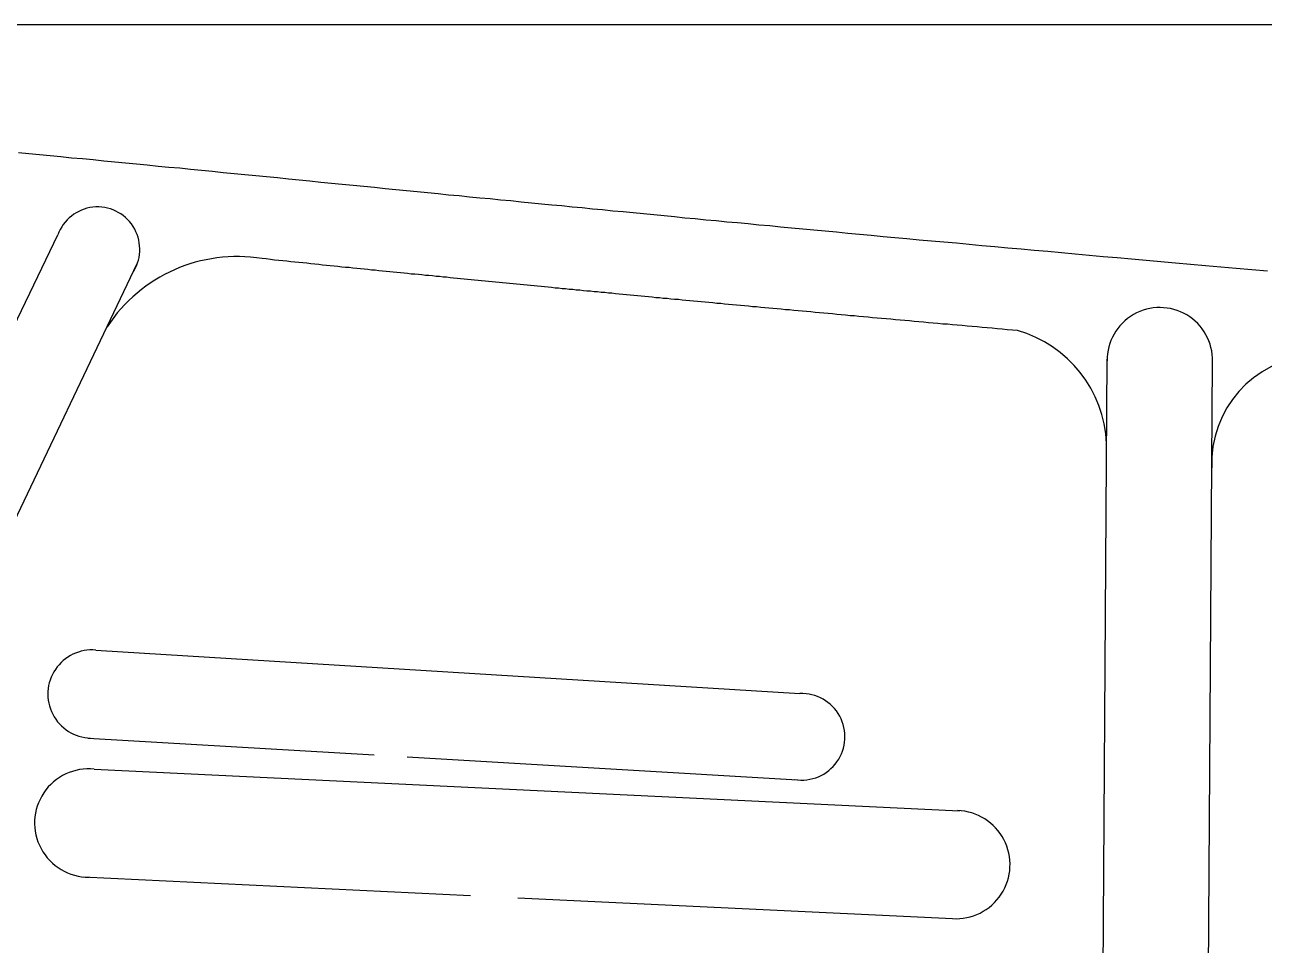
# Model space of a CAD drawing. Header units: millimetres. Extents: x 41 to 1041, y 1148 to 1248.
# Drawn here: x 285 to 343.7, y 1204.2 to 1247.8 of the extents above; entities that cross this region are included whole.
import ezdxf

# ---------------------------------------------------------------- set-up
doc = ezdxf.new("R2010")
doc.units = ezdxf.units.MM

msp = doc.modelspace()

# ---------------------------------------------------------------- linework, layer by layer
msp.add_line((1041.281, 1247.802), (41.311, 1247.802))
at = {"color": 3}
for p, q in [((272.401, 1208.447), (286.536, 1237.847)), ((276.035, 1206.584), (290.305, 1236.482)), ((336.02, 1191.901), (336.274, 1231.958)), ((341.018, 1191.596), (341.273, 1231.841)), ((288.34, 1218.166), (321.714, 1216.107)), ((287.976, 1213.996), (301.536, 1213.198)), ((303.099, 1213.106), (321.874, 1212.001)), ((288.265, 1212.521), (329.278, 1210.551)), ((287.739, 1207.416), (306.095, 1206.534)), ((308.342, 1206.426), (328.944, 1205.436))]:
    msp.add_line(p, q, dxfattribs=at)
for points in [[(343.878, 1236.131, 0), (343.132, 1236.194, 0), (342.394, 1236.257, 0), (341.664, 1236.319, 0), (340.941, 1236.382, 0), (340.225, 1236.445, 0), (339.517, 1236.507, 0), (338.817, 1236.57, 0), (338.123, 1236.632, 0), (337.437, 1236.695, 0), (336.757, 1236.757, 0), (336.085, 1236.81, 0), (335.421, 1236.872, 0), (334.762, 1236.934, 0), (334.11, 1236.987, 0), (333.465, 1237.049, 0), (332.826, 1237.101, 0), (332.195, 1237.164, 0), (331.57, 1237.216, 0), (330.95, 1237.278, 0), (330.338, 1237.331, 0), (329.731, 1237.383, 0), (329.131, 1237.445, 0), (328.537, 1237.497, 0), (327.949, 1237.549, 0), (327.366, 1237.601, 0), (326.789, 1237.653, 0), (326.219, 1237.705, 0), (325.654, 1237.758, 0), (325.094, 1237.81, 0), (324.54, 1237.862, 0), (323.991, 1237.914, 0), (323.449, 1237.966, 0), (322.91, 1238.018, 0), (322.375, 1238.069, 0), (321.845, 1238.111, 0), (321.32, 1238.163, 0), (320.798, 1238.215, 0), (320.282, 1238.267, 0), (319.768, 1238.309, 0), (319.257, 1238.361, 0), (318.75, 1238.413, 0), (318.246, 1238.454, 0), (317.744, 1238.506, 0), (317.247, 1238.548, 0), (316.75, 1238.6, 0), (316.256, 1238.642, 0), (315.764, 1238.694, 0), (315.274, 1238.745, 0), (314.786, 1238.787, 0), (314.3, 1238.839, 0), (313.814, 1238.881, 0), (313.33, 1238.932, 0), (312.846, 1238.974, 0), (312.363, 1239.026, 0), (311.88, 1239.068, 0), (311.399, 1239.119, 0), (310.917, 1239.161, 0), (310.434, 1239.213, 0), (309.951, 1239.255, 0), (309.468, 1239.306, 0), (308.984, 1239.348, 0), (308.5, 1239.4, 0), (308.014, 1239.452, 0), (307.526, 1239.493, 0), (307.037, 1239.545, 0), (306.546, 1239.587, 0), (306.054, 1239.639, 0), (305.56, 1239.691, 0), (305.064, 1239.732, 0), (304.566, 1239.784, 0), (304.066, 1239.836, 0), (303.565, 1239.888, 0), (303.064, 1239.93, 0), (302.56, 1239.982, 0), (302.055, 1240.033, 0), (301.548, 1240.085, 0), (301.041, 1240.137, 0), (300.532, 1240.189, 0), (300.024, 1240.231, 0), (299.513, 1240.283, 0), (299.002, 1240.334, 0), (298.49, 1240.386, 0), (297.977, 1240.438, 0), (297.465, 1240.49, 0), (296.951, 1240.542, 0), (296.437, 1240.594, 0), (295.922, 1240.636, 0), (295.407, 1240.688, 0), (294.892, 1240.739, 0), (294.378, 1240.791, 0), (293.863, 1240.843, 0), (293.347, 1240.895, 0), (292.832, 1240.947, 0), (292.317, 1240.999, 0), (291.803, 1241.041, 0), (291.288, 1241.092, 0), (290.774, 1241.144, 0), (290.26, 1241.196, 0), (289.747, 1241.248, 0), (289.235, 1241.29, 0), (288.724, 1241.342, 0), (288.213, 1241.394, 0), (287.702, 1241.446, 0), (287.193, 1241.487, 0), (286.685, 1241.539, 0), (286.178, 1241.591, 0), (285.673, 1241.643, 0), (285.17, 1241.685, 0), (284.668, 1241.737, 0)], [(332.027, 1233.304, 0), (331.784, 1233.325, 0), (331.542, 1233.346, 0), (331.3, 1233.377, 0), (331.06, 1233.398, 0), (330.821, 1233.419, 0), (330.583, 1233.44, 0), (330.346, 1233.46, 0), (330.109, 1233.481, 0), (329.874, 1233.502, 0), (329.64, 1233.523, 0), (329.408, 1233.544, 0), (329.175, 1233.565, 0), (328.944, 1233.586, 0), (328.714, 1233.606, 0), (328.484, 1233.617, 0), (328.256, 1233.638, 0), (328.028, 1233.659, 0), (327.802, 1233.68, 0), (327.576, 1233.701, 0), (327.351, 1233.721, 0), (327.128, 1233.742, 0), (326.905, 1233.763, 0), (326.683, 1233.784, 0), (326.462, 1233.805, 0), (326.243, 1233.825, 0), (326.024, 1233.846, 0), (325.806, 1233.867, 0), (325.588, 1233.878, 0), (325.372, 1233.899, 0), (325.156, 1233.919, 0), (324.942, 1233.94, 0), (324.728, 1233.961, 0), (324.515, 1233.982, 0), (324.303, 1234.002, 0), (324.092, 1234.013, 0), (323.882, 1234.034, 0), (323.673, 1234.055, 0), (323.464, 1234.075, 0), (323.256, 1234.096, 0), (323.051, 1234.117, 0), (322.845, 1234.128, 0), (322.64, 1234.148, 0), (322.435, 1234.169, 0), (322.232, 1234.19, 0), (322.029, 1234.211, 0), (321.827, 1234.221, 0), (321.627, 1234.242, 0), (321.426, 1234.263, 0), (321.227, 1234.284, 0), (321.029, 1234.294, 0), (320.831, 1234.315, 0), (320.634, 1234.336, 0), (320.438, 1234.356, 0), (320.242, 1234.367, 0), (320.049, 1234.388, 0), (319.855, 1234.409, 0), (319.662, 1234.429, 0), (319.47, 1234.44, 0), (319.279, 1234.461, 0), (319.088, 1234.481, 0), (318.898, 1234.492, 0), (318.709, 1234.513, 0), (318.52, 1234.533, 0), (318.332, 1234.544, 0), (318.145, 1234.565, 0), (317.959, 1234.585, 0), (317.773, 1234.596, 0), (317.588, 1234.617, 0), (317.404, 1234.638, 0), (317.22, 1234.648, 0), (317.038, 1234.669, 0), (316.856, 1234.69, 0), (316.674, 1234.7, 0), (316.493, 1234.721, 0), (316.312, 1234.741, 0), (316.132, 1234.752, 0), (315.952, 1234.773, 0), (315.773, 1234.783, 0), (315.595, 1234.804, 0), (315.417, 1234.825, 0), (315.24, 1234.835, 0), (315.063, 1234.856, 0), (314.886, 1234.867, 0), (314.711, 1234.887, 0), (314.535, 1234.908, 0), (314.36, 1234.919, 0), (314.186, 1234.939, 0), (314.013, 1234.95, 0), (313.839, 1234.97, 0), (313.666, 1234.991, 0), (313.493, 1235.002, 0), (313.321, 1235.022, 0), (313.149, 1235.033, 0), (312.977, 1235.054, 0), (312.806, 1235.074, 0), (312.635, 1235.085, 0), (312.465, 1235.105, 0), (312.295, 1235.116, 0), (312.125, 1235.137, 0), (311.955, 1235.147, 0), (311.786, 1235.168, 0), (311.617, 1235.179, 0), (311.448, 1235.199, 0), (311.28, 1235.22, 0), (311.113, 1235.23, 0), (310.945, 1235.251, 0), (310.777, 1235.262, 0), (310.609, 1235.282, 0), (310.442, 1235.293, 0), (310.275, 1235.313, 0), (310.108, 1235.324, 0), (309.941, 1235.345, 0), (309.775, 1235.365, 0), (309.609, 1235.376, 0), (309.442, 1235.396, 0), (309.276, 1235.407, 0), (309.11, 1235.428, 0), (308.944, 1235.438, 0), (308.778, 1235.459, 0), (308.613, 1235.469, 0), (308.447, 1235.49, 0), (308.281, 1235.501, 0), (308.117, 1235.521, 0), (307.951, 1235.542, 0), (307.786, 1235.552, 0), (307.62, 1235.573, 0), (307.455, 1235.584, 0), (307.29, 1235.604, 0), (307.124, 1235.615, 0), (306.959, 1235.635, 0), (306.793, 1235.646, 0), (306.628, 1235.667, 0), (306.462, 1235.687, 0), (306.296, 1235.698, 0), (306.13, 1235.718, 0), (305.965, 1235.729, 0), (305.799, 1235.75, 0), (305.632, 1235.76, 0), (305.466, 1235.781, 0), (305.301, 1235.792, 0), (305.134, 1235.812, 0), (304.968, 1235.833, 0), (304.801, 1235.843, 0), (304.634, 1235.864, 0), (304.467, 1235.875, 0), (304.299, 1235.895, 0), (304.131, 1235.916, 0), (303.964, 1235.926, 0), (303.795, 1235.947, 0), (303.627, 1235.958, 0), (303.458, 1235.978, 0), (303.29, 1235.989, 0), (303.12, 1236.009, 0), (302.951, 1236.03, 0), (302.781, 1236.041, 0), (302.611, 1236.061, 0), (302.441, 1236.082, 0), (302.27, 1236.093, 0), (302.098, 1236.113, 0), (301.926, 1236.124, 0), (301.753, 1236.144, 0), (301.58, 1236.165, 0), (301.407, 1236.176, 0), (301.232, 1236.196, 0), (301.058, 1236.217, 0), (300.882, 1236.238, 0), (300.706, 1236.248, 0), (300.529, 1236.269, 0), (300.351, 1236.29, 0), (300.173, 1236.3, 0), (299.994, 1236.321, 0), (299.814, 1236.341, 0), (299.635, 1236.362, 0), (299.453, 1236.383, 0), (299.271, 1236.393, 0), (299.087, 1236.414, 0), (298.903, 1236.435, 0), (298.718, 1236.455, 0), (298.532, 1236.476, 0), (298.345, 1236.497, 0), (298.157, 1236.517, 0), (297.968, 1236.528, 0), (297.778, 1236.549, 0), (297.587, 1236.57, 0), (297.394, 1236.59, 0), (297.201, 1236.611, 0), (297.007, 1236.632, 0), (296.811, 1236.652, 0), (296.614, 1236.673, 0), (296.416, 1236.704, 0), (296.217, 1236.725, 0)]]:
    msp.add_polyline3d(points, dxfattribs=at)
for centre, radius, start, end in [((288.42, 1237.164), 2.004, 328.88208, 160.08801), ((295.037, 1229.449), 7.367, 80.7851, 146.75004), ((338.774, 1231.9), 2.5, 358.65851, 180.61553), ((330.426, 1227.704), 5.829, 2.54671, 74.05664), ((346.327, 1227.037), 5.091, 94.13848, 182.66263), ((288.158, 1216.081), 2.093, 85.00823, 268.25576), ((321.794, 1214.054), 2.054, 261.02903, 92.23496), ((288.002, 1209.968), 2.566, 84.11813, 270.3801), ((329.111, 1207.993), 2.563, 266.27061, 88.22763)]:
    msp.add_arc(centre, radius, start, end, dxfattribs=at)

doc.saveas('drawing.dxf')
